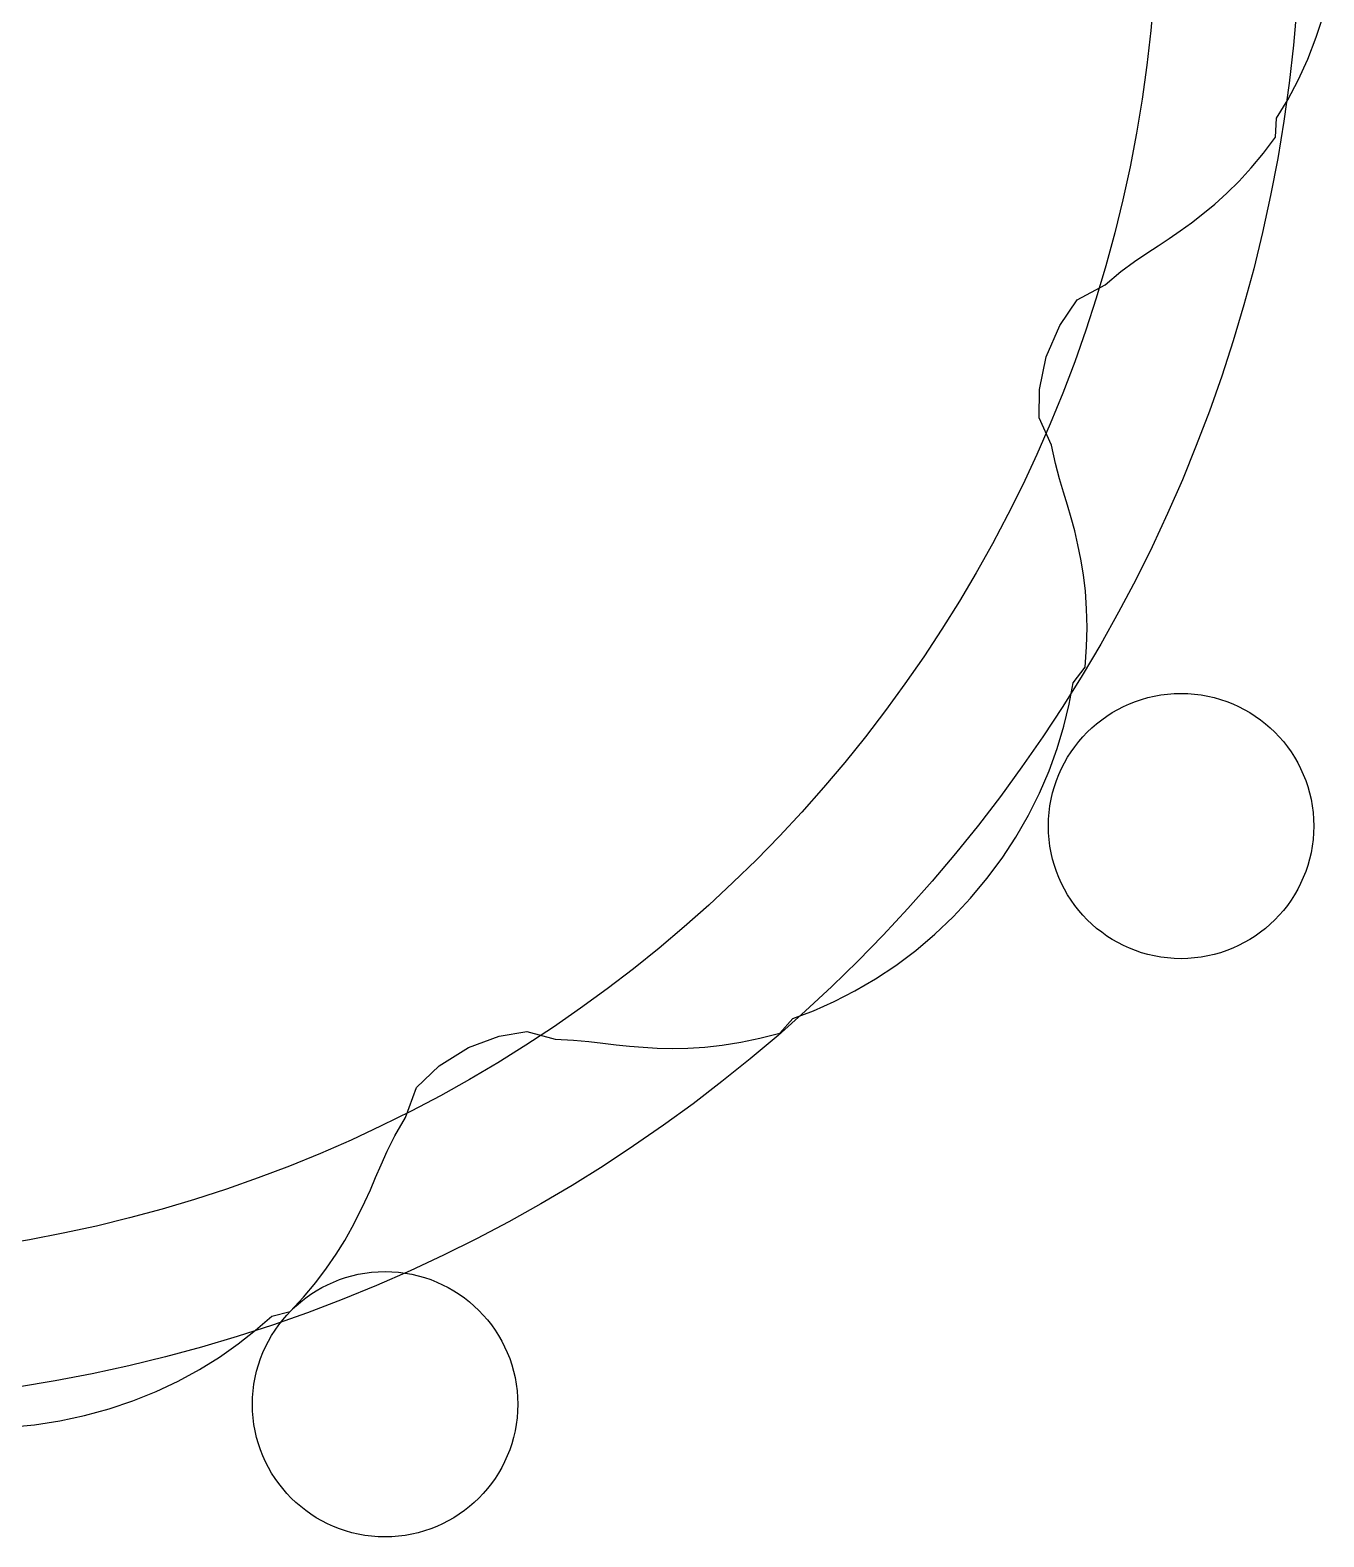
# Model space of a CAD drawing. Extents: x -32.5 to 36.6, y -31 to 31.
# Drawn here: x 2.58 to 26.96, y -31.03 to -2.63 of the extents above; entities that cross this region are included whole.
import ezdxf

# ---------------------------------------------------------------- set-up
doc = ezdxf.new("R2010")
doc.units = 0
for name, color, linetype in [('CAM', 1, 'continuous'), ('PRESSURE', 3, 'continuous'), ('ROLLER', 5, 'continuous')]:
    doc.layers.add(name, color=color, linetype=linetype)

msp = doc.modelspace()

# ---------------------------------------------------------------- linework, layer by layer
at = {"layer": 'cam'}
for p, q in [((26.82, -2.766), (26.962, -2.334)), ((26.658, -3.18), (26.82, -2.766)), ((26.477, -3.574), (26.658, -3.18)), ((26.281, -3.945), (26.477, -3.574)), ((26.072, -4.294), (26.281, -3.945)), ((26.051, -4.65), (26.072, -4.294)), ((25.825, -4.951), (26.051, -4.65)), ((25.595, -5.227), (25.825, -4.951)), ((25.364, -5.479), (25.595, -5.227)), ((25.133, -5.707), (25.364, -5.479)), ((24.684, -6.097), (24.907, -5.912)), ((24.907, -5.912), (25.133, -5.707)), ((24.468, -6.264), (24.684, -6.097)), ((24.048, -6.559), (24.256, -6.417)), ((24.256, -6.417), (24.468, -6.264)), ((23.624, -6.838), (23.839, -6.697)), ((23.839, -6.697), (24.048, -6.559)), ((23.135, -7.182), (23.393, -6.994)), ((23.393, -6.994), (23.624, -6.838)), ((22.839, -7.431), (23.135, -7.182)), ((22.315, -7.719), (22.839, -7.431)), ((21.984, -8.198), (22.315, -7.719)), ((21.728, -8.791), (21.984, -8.198)), ((21.604, -9.404), (21.728, -8.791)), ((21.596, -9.942), (21.604, -9.404)), ((21.832, -10.454), (21.596, -9.942)), ((21.905, -10.8), (21.832, -10.454)), ((21.982, -11.088), (21.905, -10.8)), ((22.058, -11.343), (21.982, -11.088)), ((22.131, -11.585), (22.058, -11.343)), ((22.201, -11.826), (22.131, -11.585)), ((22.267, -12.072), (22.201, -11.826)), ((22.329, -12.331), (22.267, -12.072)), ((22.384, -12.606), (22.329, -12.331)), ((22.432, -12.899), (22.384, -12.606)), ((22.468, -13.21), (22.432, -12.899)), ((22.492, -13.541), (22.468, -13.21)), ((22.501, -13.891), (22.492, -13.541)), ((22.491, -14.258), (22.501, -13.891)), ((22.461, -14.641), (22.491, -14.258)), ((22.239, -14.932), (22.461, -14.641)), ((22.164, -15.338), (22.239, -14.932)), ((22.064, -15.752), (22.164, -15.338)), ((21.938, -16.172), (22.064, -15.752)), ((21.784, -16.594), (21.938, -16.172)), ((21.603, -17.015), (21.784, -16.594)), ((21.394, -17.432), (21.603, -17.015)), ((21.159, -17.842), (21.394, -17.432)), ((20.898, -18.241), (21.159, -17.842)), ((20.613, -18.626), (20.898, -18.241)), ((20.306, -18.995), (20.613, -18.626)), ((19.978, -19.345), (20.306, -18.995)), ((19.632, -19.674), (19.978, -19.345)), ((19.271, -19.979), (19.632, -19.674)), ((18.897, -20.26), (19.271, -19.979)), ((18.515, -20.514), (18.897, -20.26)), ((18.126, -20.742), (18.515, -20.514)), ((17.344, -21.116), (17.735, -20.943)), ((17.735, -20.943), (18.126, -20.742)), ((16.708, -21.535), (16.957, -21.263)), ((16.957, -21.263), (17.344, -21.116)), ((11.423, -21.596), (11.941, -21.505)), ((11.941, -21.505), (12.476, -21.654)), ((16.335, -21.634), (16.708, -21.535)), ((10.293, -22.152), (10.842, -21.808)), ((10.842, -21.808), (11.423, -21.596)), ((12.476, -21.654), (12.822, -21.669)), ((12.822, -21.669), (13.114, -21.696)), ((13.114, -21.696), (13.377, -21.726)), ((13.377, -21.726), (13.627, -21.756)), ((13.627, -21.756), (13.876, -21.782)), ((13.876, -21.782), (14.132, -21.804)), ((14.132, -21.804), (14.399, -21.819)), ((14.399, -21.819), (14.681, -21.825)), ((14.681, -21.825), (14.979, -21.819)), ((14.979, -21.819), (15.294, -21.8)), ((15.294, -21.8), (15.626, -21.764)), ((15.626, -21.764), (15.973, -21.709)), ((15.973, -21.709), (16.335, -21.634)), ((9.863, -22.56), (10.293, -22.152)), ((9.658, -23.13), (9.863, -22.56)), ((9.456, -23.472), (9.658, -23.13)), ((9.311, -23.763), (9.456, -23.472)), ((9.196, -24.02), (9.311, -23.763)), ((9.094, -24.258), (9.196, -24.02)), ((8.994, -24.488), (9.094, -24.258)), ((8.891, -24.717), (8.994, -24.488)), ((8.653, -25.193), (8.778, -24.951)), ((8.778, -24.951), (8.891, -24.717)), ((8.511, -25.443), (8.653, -25.193)), ((8.351, -25.701), (8.511, -25.443)), ((8.169, -25.967), (8.351, -25.701)), ((7.964, -26.237), (8.169, -25.967)), ((7.735, -26.512), (7.964, -26.237)), ((7.48, -26.787), (7.735, -26.512)), ((6.832, -27.137), (7.135, -26.87)), ((7.135, -26.87), (7.48, -26.787)), ((6.502, -27.396), (6.832, -27.137)), ((6.149, -27.644), (6.502, -27.396)), ((5.772, -27.877), (6.149, -27.644)), ((4.956, -28.291), (5.374, -28.094)), ((5.374, -28.094), (5.772, -27.877)), ((4.521, -28.467), (4.956, -28.291)), ((3.61, -28.745), (4.071, -28.619)), ((4.071, -28.619), (4.521, -28.467)), ((2.189, -28.963), (2.666, -28.918)), ((2.666, -28.918), (3.14, -28.845)), ((3.14, -28.845), (3.61, -28.745))]:
    msp.add_line(p, q, dxfattribs=at)
at = {"layer": 'pressure'}
for radius in [28.538, 25.835]:
    msp.add_circle((-2, 0), radius, dxfattribs=at)
at = {"layer": 'roller'}
for centre in [(24.271, -17.634), (9.271, -28.532)]:
    msp.add_circle(centre, 2.5, dxfattribs=at)

doc.saveas('drawing.dxf')
